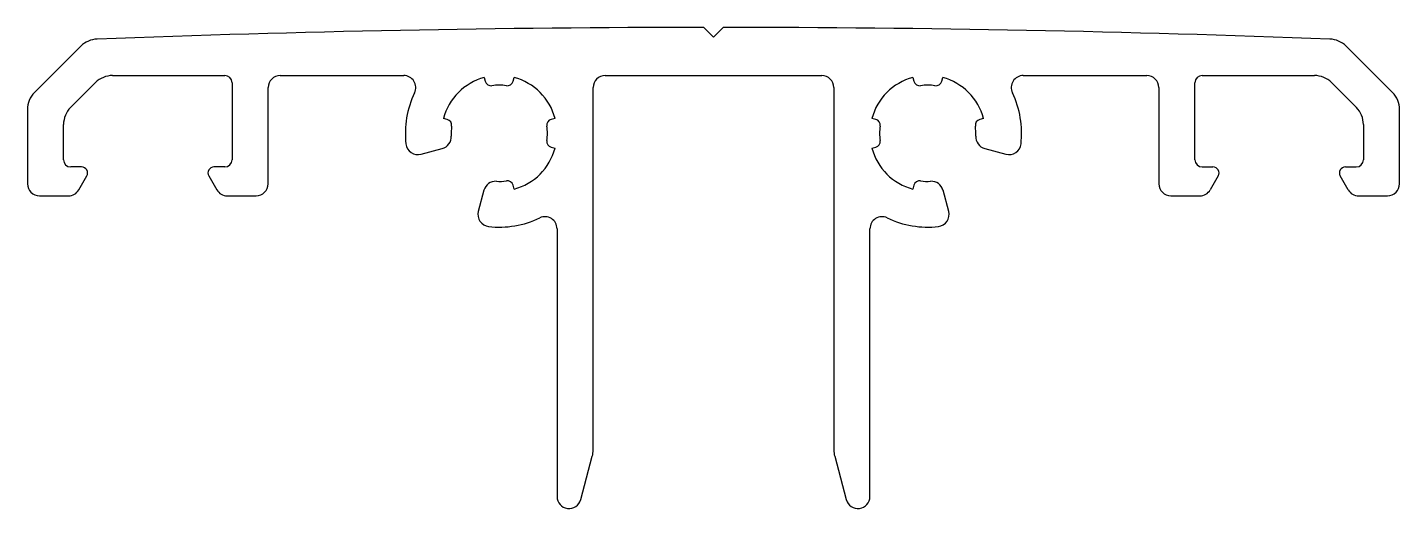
# Model space of a CAD drawing. Extents: x 2977.7 to 3034.7, y 1978.5 to 1998.5.
import ezdxf

# ---------------------------------------------------------------- set-up
doc = ezdxf.new("R2010")
doc.units = 0
doc.layers.get('0').update_dxf_attribs({"linetype": 'CONTINUOUS'})

msp = doc.modelspace()

# ---------------------------------------------------------------- linework, layer by layer
for p, q in [((3006.249, 1998.09), (3005.849, 1998.49)), ((3006.649, 1998.49), (3006.249, 1998.09)), ((2979.972, 1997.713), (2978.042, 1995.783)), ((3034.456, 1995.783), (3032.526, 1997.713)), ((2979.542, 1995.162), (2980.578, 1996.197)), ((2981.285, 1996.49), (2985.949, 1996.49)), ((2986.249, 1996.19), (2986.249, 1992.99)), ((2988.249, 1996.49), (2993.381, 1996.49)), ((2996.726, 1996.408), (2996.769, 1996.25)), ((2997.927, 1996.25), (2997.969, 1996.409)), ((3001.749, 1996.49), (3010.749, 1996.49)), ((3014.529, 1996.409), (3014.571, 1996.25)), ((3015.73, 1996.25), (3015.772, 1996.408)), ((3019.118, 1996.49), (3024.249, 1996.49)), ((3026.249, 1992.99), (3026.249, 1996.19)), ((3026.549, 1996.49), (3031.214, 1996.49)), ((3031.921, 1996.197), (3032.956, 1995.162)), ((2987.749, 1991.99), (2987.749, 1995.99)), ((3001.249, 1980.922), (3001.249, 1995.99)), ((3011.249, 1995.99), (3011.249, 1980.922)), ((3024.749, 1995.99), (3024.749, 1991.99)), ((2977.749, 1995.076), (2977.749, 1991.99)), ((3034.749, 1991.99), (3034.749, 1995.076)), ((2979.249, 1992.99), (2979.249, 1994.455)), ((2995.189, 1994.667), (2995.03, 1994.71)), ((2999.668, 1994.711), (2999.509, 1994.668)), ((3012.989, 1994.668), (3012.831, 1994.711)), ((3017.468, 1994.71), (3017.309, 1994.667)), ((3033.249, 1994.455), (3033.249, 1992.99)), ((2994.101, 1993.22), (2994.983, 1993.456)), ((2999.509, 1993.51), (2999.667, 1993.467)), ((3012.831, 1993.467), (3012.99, 1993.51)), ((3017.515, 1993.456), (3018.398, 1993.22)), ((2979.999, 1992.69), (2979.549, 1992.69)), ((2979.884, 1991.74), (2980.216, 1992.315)), ((2985.283, 1992.315), (2985.615, 1991.74)), ((2985.949, 1992.69), (2985.499, 1992.69)), ((3026.549, 1992.69), (3026.999, 1992.69)), ((3027.216, 1992.315), (3026.884, 1991.74)), ((3032.615, 1991.74), (3032.283, 1992.315)), ((3032.499, 1992.69), (3032.949, 1992.69)), ((2996.715, 1991.724), (2996.479, 1990.842)), ((2997.969, 1991.772), (2997.926, 1991.93)), ((3014.572, 1991.93), (3014.53, 1991.772)), ((3016.02, 1990.842), (3015.783, 1991.724)), ((2978.249, 1991.49), (2979.451, 1991.49)), ((2986.048, 1991.49), (2987.249, 1991.49)), ((3025.249, 1991.49), (3026.451, 1991.49)), ((3033.048, 1991.49), (3034.249, 1991.49)), ((2999.749, 1990.122), (2999.749, 1978.99)), ((3012.749, 1978.99), (3012.749, 1990.122)), ((3000.732, 1978.861), (3001.215, 1980.663)), ((3011.283, 1980.663), (3011.766, 1978.861))]:
    msp.add_line(p, q)
for centre, radius, start, end in [((3006.249, 1322.24), 676.25, 90.03388, 92.170173), ((3006.249, 1322.24), 676.25, 87.829827, 89.96612), ((2980.679, 1997.006), 1, 92.1702, 135), ((3031.819, 1997.006), 1, 45, 87.8298), ((2981.285, 1995.49), 1, 90, 135), ((2985.949, 1996.19), 0.3, 0, 90), ((2988.249, 1995.99), 0.5, 90, 180), ((2993.381, 1995.99), 0.5, 334.417, 90), ((2997.349, 1994.09), 2.4, 105.0419, 165.0419), ((2997.01, 1996.315), 0.25, 195, 278.6656), ((2997.685, 1996.315), 0.25, 261.4054, 345), ((2997.349, 1994.09), 2.4, 14.9758, 75.0242), ((3001.749, 1995.99), 0.5, 90, 180), ((3010.749, 1995.99), 0.5, 0, 90), ((3015.149, 1994.09), 2.4, 104.9758, 165.0242), ((3014.813, 1996.315), 0.25, 195, 278.5946), ((3015.488, 1996.315), 0.25, 261.3344, 345), ((3015.149, 1994.09), 2.4, 14.9581, 74.9581), ((3019.118, 1995.99), 0.5, 90, 205.583), ((3024.249, 1995.99), 0.5, 0, 90), ((3026.549, 1996.19), 0.3, 90, 180), ((3031.214, 1995.49), 1, 45, 90), ((2978.749, 1995.076), 1, 135, 180), ((2997.349, 1994.09), 3.9, 154.417, 186.5435), ((2997.349, 1994.09), 2, 81.4054, 98.6656), ((3015.149, 1994.09), 2, 81.3344, 98.5946), ((3015.149, 1994.09), 3.9, 353.4565, 25.583), ((3033.749, 1995.076), 1, 0, 45), ((2980.249, 1994.455), 1, 135, 180), ((3032.249, 1994.455), 1, 0, 45), ((2995.124, 1994.426), 0.25, 351.4244, 75), ((2999.574, 1994.427), 0.25, 105, 188.5946), ((3012.924, 1994.427), 0.25, 351.4054, 75), ((3017.374, 1994.426), 0.25, 105, 188.5756), ((2994.854, 1993.939), 0.5, 285, 3.463), ((2997.349, 1994.09), 2, 171.4244, 183.463), ((2997.349, 1994.09), 2, 351.3344, 8.5946), ((3015.149, 1994.09), 2, 171.4054, 188.6656), ((3015.149, 1994.09), 2, 356.537, 8.5756), ((3017.645, 1993.939), 0.5, 176.537, 255), ((2993.971, 1993.703), 0.5, 186.5435, 285), ((2997.349, 1994.09), 2.4, 284.9581, 344.9581), ((2999.573, 1993.751), 0.25, 171.3344, 255), ((3015.149, 1994.09), 2.4, 195.0419, 255.0419), ((3012.925, 1993.751), 0.25, 285, 8.6656), ((3018.527, 1993.703), 0.5, 255, 353.4565), ((2979.549, 1992.99), 0.3, 180, 270), ((2985.949, 1992.99), 0.3, 270, 0), ((3026.549, 1992.99), 0.3, 180, 270), ((3032.949, 1992.99), 0.3, 270, 0), ((2979.999, 1992.44), 0.25, 330, 90), ((2985.499, 1992.44), 0.25, 90, 210), ((3026.999, 1992.44), 0.25, 330, 90), ((3032.499, 1992.44), 0.25, 90, 210), ((2978.249, 1991.99), 0.5, 180, 270), ((2979.451, 1991.99), 0.5, 270, 330), ((2986.048, 1991.99), 0.5, 210, 270), ((2987.249, 1991.99), 0.5, 270, 360), ((2997.198, 1991.595), 0.5, 86.537, 165), ((2997.349, 1994.09), 2, 266.537, 278.5756), ((2997.685, 1991.865), 0.25, 15, 98.5756), ((3014.814, 1991.865), 0.25, 81.4244, 165), ((3015.149, 1994.09), 2, 261.4244, 273.463), ((3015.3, 1991.595), 0.5, 15, 93.463), ((3025.249, 1991.99), 0.5, 180, 270), ((3026.451, 1991.99), 0.5, 270, 330), ((3033.048, 1991.99), 0.5, 210, 270), ((3034.249, 1991.99), 0.5, 270, 360), ((2996.962, 1990.712), 0.5, 165, 263.4565), ((2997.349, 1994.09), 3.9, 263.4565, 295.583), ((2999.249, 1990.122), 0.5, 0, 115.583), ((3013.249, 1990.122), 0.5, 64.417, 180), ((3015.149, 1994.09), 3.9, 244.417, 276.5435), ((3015.537, 1990.712), 0.5, 276.5435, 15), ((3000.249, 1980.922), 1, 345, 0), ((3012.249, 1980.922), 1, 180, 195), ((3000.249, 1978.99), 0.5, 180, 345), ((3012.249, 1978.99), 0.5, 195, 0)]:
    msp.add_arc(centre, radius, start, end)

doc.saveas('drawing.dxf')
